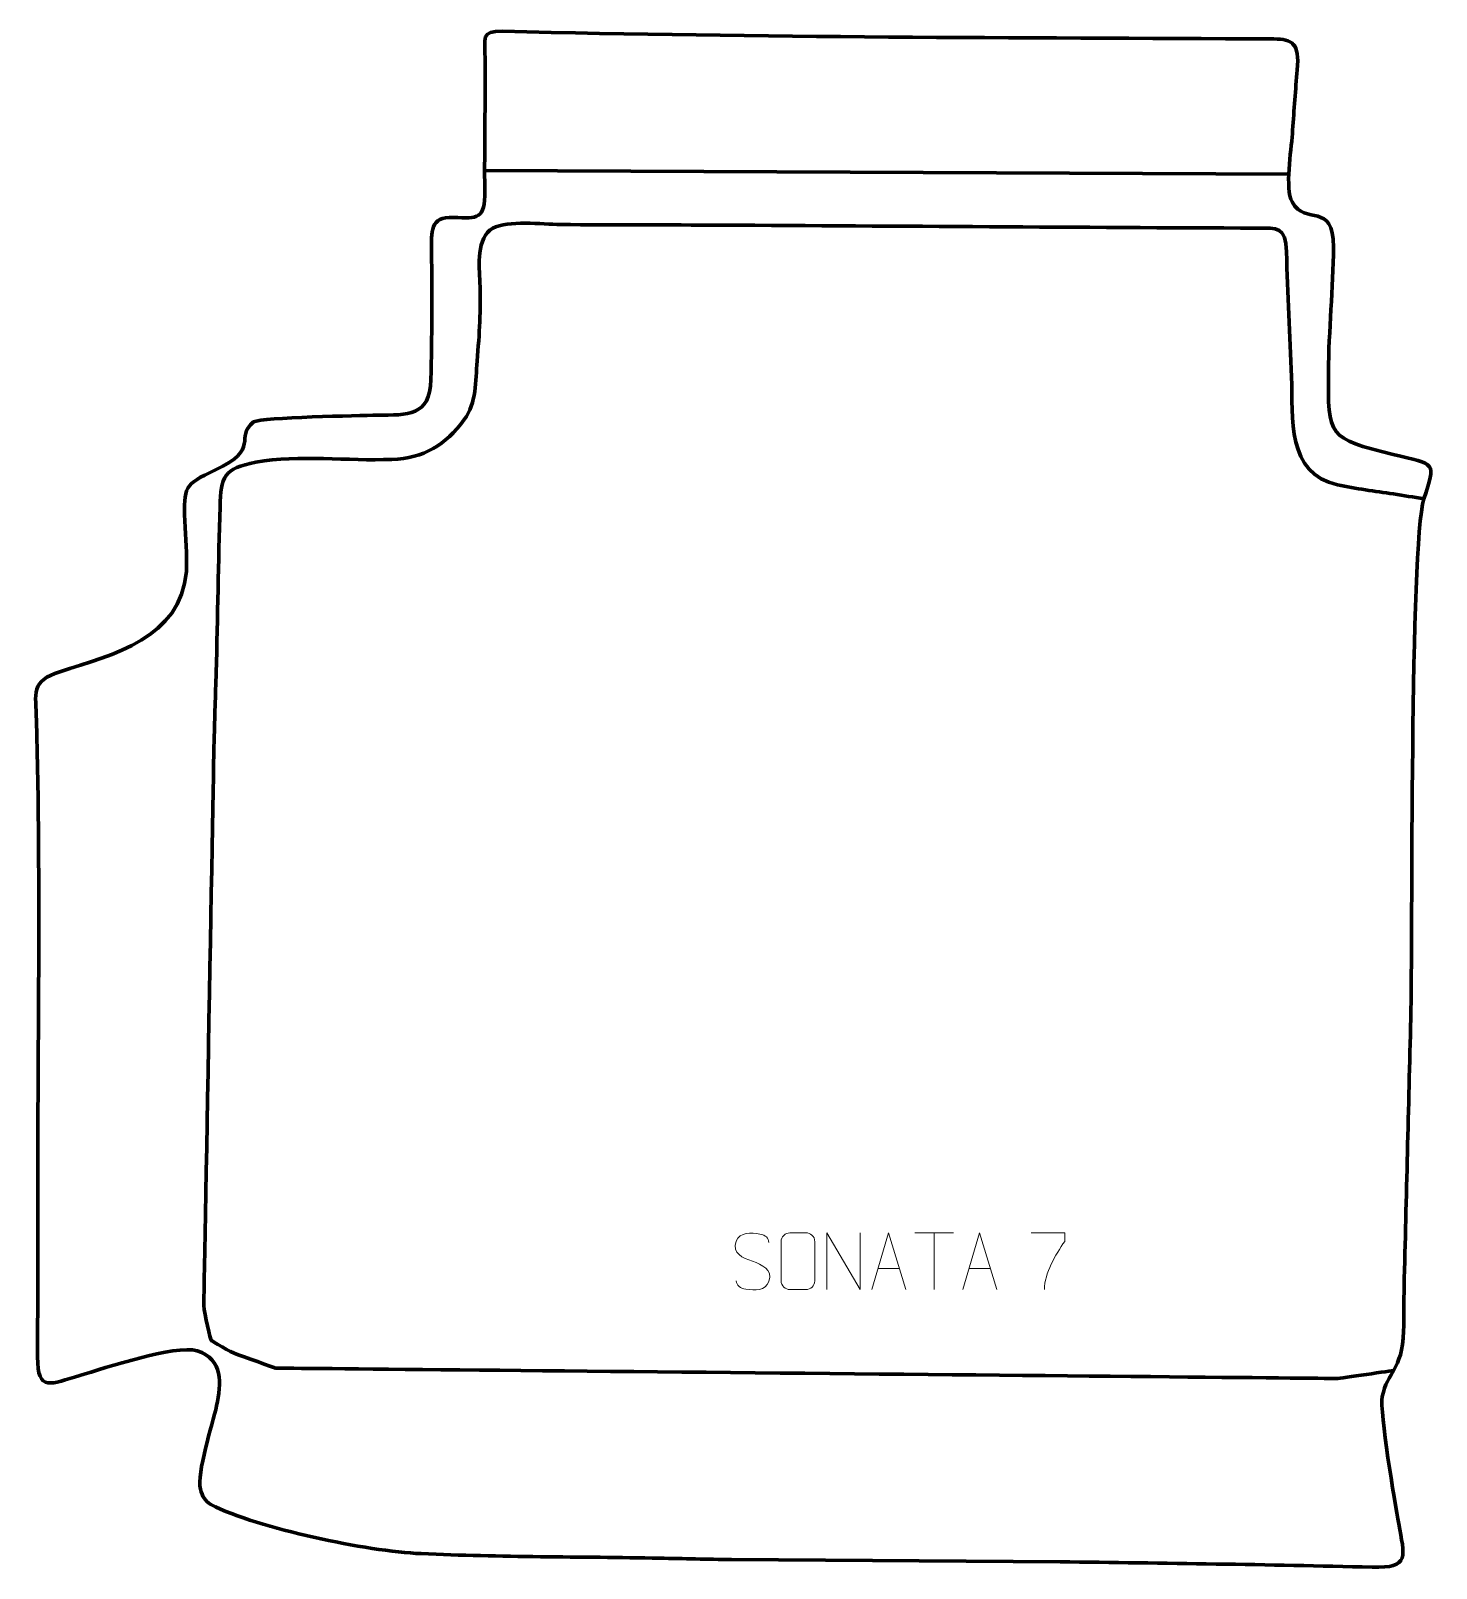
# Model space of a CAD drawing. Header units: millimetres. Extents: x -732 to -113, y -6 to 671.
import ezdxf

# ---------------------------------------------------------------- set-up
doc = ezdxf.new("R2010")
doc.units = ezdxf.units.MM
doc.header["$MEASUREMENT"] = 0
doc.layers.add('layer 2', color=7, linetype='Continuous')
doc.layers.add('layer 3', color=7, linetype='Continuous')

msp = doc.modelspace()

# ---------------------------------------------------------------- linework, layer by layer
at = {"layer": 'layer 2', "color": 142, "lineweight": 158}
msp.add_open_spline([(-177.9647, 607.7011), (-177.9647, 607.7011), (-531.9289, 609.216), (-531.9289, 609.216)], degree=3, dxfattribs=at)
msp.add_open_spline([(-131.7768, 80.9471), (-131.7768, 80.9471), (-155.3904, 77.4038), (-156.8456, 77.4038), (-156.8456, 77.4038), (-158.3008, 77.4038), (-624.0346, 81.9678), (-624.0346, 81.9678), (-624.0346, 81.9678), (-624.0346, 81.9678), (-639.3804, 87.524), (-641.2325, 88.0532), (-641.2325, 88.0532), (-643.0846, 88.5824), (-652.345, 94.1387), (-652.345, 94.1387), (-652.345, 94.1387), (-652.345, 94.1387), (-655.52, 106.0449), (-655.52, 109.4845), (-655.52, 109.4845), (-655.52, 112.9241), (-651.0223, 358.4576), (-651.0223, 358.4576), (-651.0223, 358.4576), (-650.7245, 368.3995), (-650.4267, 378.3414), (-650.1289, 388.2834), (-650.1289, 388.2834), (-649.4117, 412.5824), (-649.148, 436.9359), (-648.4131, 461.2152), (-648.4131, 461.2152), (-648.0125, 474.4506), (-646.8394, 478.0609), (-632.6398, 480.8128), (-632.6398, 480.8128), (-613.5931, 484.2592), (-592.2183, 481.2553), (-572.8284, 482.0466), (-572.8284, 482.0466), (-558.5909, 482.6277), (-549.2781, 488.2856), (-540.8786, 499.5685), (-540.8786, 499.5685), (-535.5098, 507.012), (-535.9617, 516.3802), (-535.2434, 525.3716), (-535.2434, 525.3716), (-534.2528, 537.7725), (-533.5065, 547.4822), (-534.0083, 560.0164), (-534.0083, 560.0164), (-534.3404, 567.1083), (-535.613, 579.7832), (-528.3073, 583.8186), (-528.3073, 583.8186), (-521.7873, 587.4201), (-506.566, 585.5998), (-498.564, 585.4816), (-498.564, 585.4816), (-474.9645, 585.133), (-451.3553, 585.3333), (-427.7531, 585.2159), (-427.7531, 585.2159), (-349.0932, 584.7701), (-270.4348, 584.1656), (-191.774, 583.891), (-191.774, 583.891), (-183.0233, 583.8608), (-179.2322, 584.6638), (-178.9523, 573.3729), (-178.9523, 573.3729), (-178.495, 554.9257), (-177.5375, 536.7994), (-176.7622, 518.3893), (-176.7622, 518.3893), (-176.1936, 500.2498), (-179.0041, 475.7963), (-156.4503, 470.829), (-156.4503, 470.829), (-148.5377, 469.0863), (-139.966, 468.0844), (-131.9158, 466.831), (-131.9158, 466.831), (-127.4486, 466.1176), (-122.9794, 465.4199), (-118.5085, 464.7295)], degree=3, knots=[0, 0, 0, 0, 0.04347826, 0.04347826, 0.04347826, 0.04347826, 0.08695652, 0.08695652, 0.08695652, 0.08695652, 0.13043478, 0.13043478, 0.13043478, 0.13043478, 0.17391304, 0.17391304, 0.17391304, 0.17391304, 0.2173913, 0.2173913, 0.2173913, 0.2173913, 0.26086957, 0.26086957, 0.26086957, 0.26086957, 0.30434783, 0.30434783, 0.30434783, 0.30434783, 0.34782609, 0.34782609, 0.34782609, 0.34782609, 0.39130435, 0.39130435, 0.39130435, 0.39130435, 0.43478261, 0.43478261, 0.43478261, 0.43478261, 0.47826087, 0.47826087, 0.47826087, 0.47826087, 0.52173913, 0.52173913, 0.52173913, 0.52173913, 0.56521739, 0.56521739, 0.56521739, 0.56521739, 0.60869565, 0.60869565, 0.60869565, 0.60869565, 0.65217391, 0.65217391, 0.65217391, 0.65217391, 0.69565217, 0.69565217, 0.69565217, 0.69565217, 0.73913043, 0.73913043, 0.73913043, 0.73913043, 0.7826087, 0.7826087, 0.7826087, 0.7826087, 0.82608696, 0.82608696, 0.82608696, 0.82608696, 0.86956522, 0.86956522, 0.86956522, 0.86956522, 0.91304348, 0.91304348, 0.91304348, 0.91304348, 1, 1, 1, 1], dxfattribs=at)
at = {"layer": 'layer 3', "color": 242, "lineweight": 158}
msp.add_open_spline([(-423.2453, -2.3673), (-423.2453, -2.3673), (-278.6502, -3.2934), (-278.6502, -3.2934), (-278.6502, -3.2934), (-232.8145, -3.9696), (-187.1607, -4.4738), (-141.325, -5.7025), (-141.325, -5.7025), (-124.2699, -6.1596), (-127.0876, -0.7882), (-129.5903, 13.4172), (-129.5903, 13.4172), (-131.2162, 23.0354), (-138.1282, 62.67), (-136.7867, 69.5087), (-136.7867, 69.5087), (-134.6519, 80.3925), (-128.0414, 80.7072), (-127.4461, 98.1846), (-127.4461, 98.1846), (-127.2249, 104.679), (-127.3175, 111.2763), (-127.1917, 117.7934), (-127.1917, 117.7934), (-126.2163, 157.1591), (-125.2409, 196.5247), (-124.2655, 235.8903), (-124.2655, 235.8903), (-123.4162, 269.8002), (-124.8036, 443.4475), (-118.5085, 464.7295), (-118.5085, 464.7295), (-113.0519, 481.2011), (-113.0819, 479.5016), (-132.0516, 484.2334), (-132.0516, 484.2334), (-160.61, 491.357), (-160.7619, 492.0714), (-160.5097, 520.5057), (-160.5097, 520.5057), (-160.3462, 538.935), (-158.4831, 557.3371), (-158.2863, 575.5371), (-158.2863, 575.5371), (-158.2854, 595.9997), (-170.6874, 584.5681), (-176.4786, 595.3909), (-176.4786, 595.3909), (-179.7293, 601.4659), (-176.9256, 617.8197), (-176.3944, 625.3939), (-176.3944, 625.3939), (-175.7723, 634.2646), (-175.1563, 643.1141), (-174.3685, 651.973), (-174.3685, 651.973), (-174.3685, 651.973), (-174.2349, 653.4513), (-174.2349, 653.4513), (-174.2349, 653.4513), (-173.0907, 665.4117), (-176.5585, 667.109), (-184.4933, 667.1509), (-184.4933, 667.1509), (-298.4206, 667.7476), (-409.8731, 667.7676), (-524.0006, 670.5464), (-524.0006, 670.5464), (-533.7029, 670.7827), (-531.8437, 667.6875), (-531.6814, 658.294), (-531.6814, 658.294), (-531.592, 638.9175), (-532.0439, 619.6961), (-531.9011, 600.2365), (-531.9011, 600.2365), (-531.8089, 587.6617), (-534.7225, 588.1443), (-545.6875, 588.5792), (-545.6875, 588.5792), (-556.1438, 588.9939), (-555.3146, 582.3299), (-555.2763, 573.5181), (-555.2763, 573.5181), (-555.1942, 554.6308), (-555.0783, 536.06), (-555.6189, 517.1659), (-555.6189, 517.1659), (-556.1077, 500.9338), (-565.5963, 501.6778), (-579.3132, 501.5013), (-579.3132, 501.5013), (-587.061, 501.3717), (-629.7236, 500.5168), (-633.6635, 498.6083), (-633.6635, 498.6083), (-642.3648, 491.3868), (-630.0828, 486.8951), (-650.7243, 477.2885), (-650.7243, 477.2885), (-664.1106, 471.0584), (-664.4795, 469.7773), (-663.9023, 454.9508), (-663.9023, 454.9508), (-663.6024, 447.2479), (-662.8638, 440.557), (-663.2229, 432.7319), (-663.2229, 432.7319), (-665.6731, 403.1578), (-695.4298, 396.1527), (-718.9374, 388.5754), (-718.9374, 388.5754), (-731.7275, 384.4527), (-729.5703, 379.3191), (-729.2258, 367.0224), (-729.2258, 367.0224), (-727.1978, 294.6479), (-728.8159, 220.3294), (-728.6305, 147.7611), (-728.6305, 147.7611), (-728.5667, 127.4283), (-728.6829, 107.2182), (-728.732, 86.8997), (-728.732, 86.8997), (-728.7704, 70.992), (-722.8354, 75.1189), (-710.1388, 78.715), (-710.1388, 78.715), (-698.9581, 81.9118), (-668.4897, 92.3875), (-658.4359, 89.5823), (-658.4359, 89.5823), (-646.9962, 85.6422), (-647.8277, 75.3785), (-649.9183, 65.2993), (-649.9183, 65.2993), (-651.815, 57.2147), (-658.728, 35.6165), (-657.0224, 28.6095), (-657.0224, 28.6095), (-656.2321, 25.363), (-655.0991, 23.6374), (-652.4223, 21.865), (-652.4223, 21.865), (-631.2096, 11.1898), (-583.9526, 1.3693), (-559.8309, 0.2706), (-559.8309, 0.2706), (-525.2001, -1.3067), (-489.6735, -1.0447), (-454.8931, -1.7371), (-454.8931, -1.7371), (-444.3438, -1.9472), (-433.7946, -2.1573), (-423.2453, -2.3673)], degree=3, knots=[0, 0, 0, 0, 0.025, 0.025, 0.025, 0.025, 0.05, 0.05, 0.05, 0.05, 0.075, 0.075, 0.075, 0.075, 0.1, 0.1, 0.1, 0.1, 0.125, 0.125, 0.125, 0.125, 0.15, 0.15, 0.15, 0.15, 0.175, 0.175, 0.175, 0.175, 0.2, 0.2, 0.2, 0.2, 0.225, 0.225, 0.225, 0.225, 0.25, 0.25, 0.25, 0.25, 0.275, 0.275, 0.275, 0.275, 0.3, 0.3, 0.3, 0.3, 0.325, 0.325, 0.325, 0.325, 0.35, 0.35, 0.35, 0.35, 0.375, 0.375, 0.375, 0.375, 0.4, 0.4, 0.4, 0.4, 0.425, 0.425, 0.425, 0.425, 0.45, 0.45, 0.45, 0.45, 0.475, 0.475, 0.475, 0.475, 0.5, 0.5, 0.5, 0.5, 0.525, 0.525, 0.525, 0.525, 0.55, 0.55, 0.55, 0.55, 0.575, 0.575, 0.575, 0.575, 0.6, 0.6, 0.6, 0.6, 0.625, 0.625, 0.625, 0.625, 0.65, 0.65, 0.65, 0.65, 0.675, 0.675, 0.675, 0.675, 0.7, 0.7, 0.7, 0.7, 0.725, 0.725, 0.725, 0.725, 0.75, 0.75, 0.75, 0.75, 0.775, 0.775, 0.775, 0.775, 0.8, 0.8, 0.8, 0.8, 0.825, 0.825, 0.825, 0.825, 0.85, 0.85, 0.85, 0.85, 0.875, 0.875, 0.875, 0.875, 0.9, 0.9, 0.9, 0.9, 0.925, 0.925, 0.925, 0.925, 0.95, 0.95, 0.95, 0.95, 1, 1, 1, 1], dxfattribs=at)
at = {"layer": 'layer 3', "color": 250, "lineweight": 9}
for points, knots in [([(-414.0134, 129.0392), (-418.2617, 130.5096), (-423.1698, 132.3054), (-421.1647, 137.8257), (-421.1647, 137.8257), (-419.6612, 141.9656), (-414.4476, 141.5771), (-410.844, 140.976), (-410.844, 140.976), (-407.9834, 140.4988), (-407.1187, 139.2856), (-406.8081, 137.2015)], [0, 0, 0, 0, 0.25, 0.25, 0.25, 0.25, 0.5, 0.5, 0.5, 0.5, 1, 1, 1, 1]), ([(-397.533, 141.5156), (-395.2073, 141.5156), (-392.8812, 141.5156), (-390.5551, 141.5156), (-390.5551, 141.5156), (-388.6085, 141.5512), (-386.6171, 140.0596), (-386.5904, 137.622), (-386.5904, 137.622), (-386.5908, 131.8751), (-386.5908, 126.1278), (-386.5904, 120.3801), (-386.5904, 120.3801), (-386.7302, 118.0567), (-388.4074, 116.5771), (-390.5551, 116.5663), (-390.5551, 116.5663), (-392.887, 116.5667), (-395.2189, 116.5667), (-397.5504, 116.5663), (-397.5504, 116.5663), (-399.4754, 116.4609), (-401.4475, 118.3454), (-401.4363, 120.3627), (-401.4363, 120.3627), (-401.436, 126.1328), (-401.436, 131.9025), (-401.4363, 137.6718), (-401.4363, 137.6718), (-401.4321, 139.8099), (-399.6854, 141.5291), (-397.533, 141.5156)], [0, 0, 0, 0, 0.11111111, 0.11111111, 0.11111111, 0.11111111, 0.22222222, 0.22222222, 0.22222222, 0.22222222, 0.33333333, 0.33333333, 0.33333333, 0.33333333, 0.44444444, 0.44444444, 0.44444444, 0.44444444, 0.55555556, 0.55555556, 0.55555556, 0.55555556, 0.66666667, 0.66666667, 0.66666667, 0.66666667, 0.77777778, 0.77777778, 0.77777778, 0.77777778, 1, 1, 1, 1]), ([(-381.3408, 116.5624), (-381.3408, 116.5624), (-381.3408, 141.5159), (-381.3408, 141.5159), (-381.3408, 141.5159), (-381.3408, 141.5159), (-366.686, 116.5624), (-366.686, 116.5624), (-366.686, 116.5624), (-366.686, 116.5624), (-366.686, 141.5159), (-366.686, 141.5159)], [0, 0, 0, 0, 0.25, 0.25, 0.25, 0.25, 0.5, 0.5, 0.5, 0.5, 1, 1, 1, 1]), ([(-361.4839, 116.5624), (-361.4839, 116.5624), (-354.1129, 141.5159), (-354.1129, 141.5159), (-354.1129, 141.5159), (-354.1129, 141.5159), (-346.543, 116.5624), (-346.543, 116.5624)], [0, 0, 0, 0, 0.33333333, 0.33333333, 0.33333333, 0.33333333, 1, 1, 1, 1]), ([(-321.4839, 116.5624), (-321.4839, 116.5624), (-314.1129, 141.5159), (-314.1129, 141.5159), (-314.1129, 141.5159), (-314.1129, 141.5159), (-306.543, 116.5624), (-306.543, 116.5624)], [0, 0, 0, 0, 0.33333333, 0.33333333, 0.33333333, 0.33333333, 1, 1, 1, 1]), ([(-291.4215, 141.5184), (-291.4215, 141.5184), (-276.6054, 141.5184), (-276.6054, 141.5184), (-276.6054, 141.5184), (-276.6057, 140.2688), (-276.6057, 139.0192), (-276.6054, 137.7694), (-276.6054, 137.7694), (-280.5998, 131.7723), (-285.515, 123.9387), (-285.515, 116.5599)], [0, 0, 0, 0, 0.25, 0.25, 0.25, 0.25, 0.5, 0.5, 0.5, 0.5, 1, 1, 1, 1]), ([(-414.0134, 129.0391), (-409.9948, 127.3924), (-404.9653, 125.5041), (-406.7993, 120.1438), (-406.7993, 120.1438), (-408.2591, 115.8774), (-413.1699, 116.1341), (-416.896, 116.6888), (-416.896, 116.6888), (-419.646, 117.0986), (-420.8669, 118.3121), (-421.2449, 120.4243)], [0, 0, 0, 0, 0.25, 0.25, 0.25, 0.25, 0.5, 0.5, 0.5, 0.5, 1, 1, 1, 1])]:
    msp.add_open_spline(points, degree=3, knots=knots, dxfattribs=at)
for points in [[(-342.5071, 141.4924), (-342.5071, 141.4924), (-325.5199, 141.4924), (-325.5199, 141.4924)], [(-334.0133, 116.5624), (-334.0133, 116.5624), (-334.0133, 141.5159), (-334.0133, 141.5159)], [(-358.7613, 125.8118), (-358.7613, 125.8118), (-349.2656, 125.8118), (-349.2656, 125.8118)], [(-318.7613, 125.8118), (-318.7613, 125.8118), (-309.2656, 125.8118), (-309.2656, 125.8118)]]:
    msp.add_open_spline(points, degree=3, dxfattribs=at)

doc.saveas('drawing.dxf')
